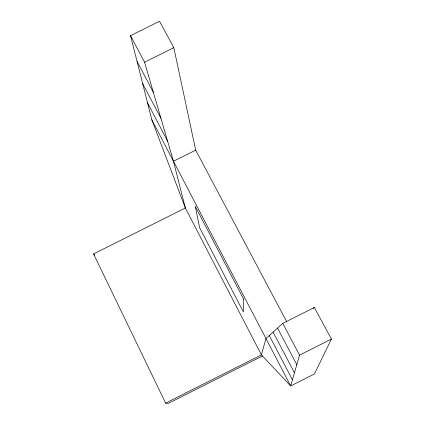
<?xml version="1.0" encoding="UTF-8"?>
<svg xmlns="http://www.w3.org/2000/svg" width="425" height="425" viewBox="0 0 425 425"><rect width="100%" height="100%" fill="white"/><g stroke="black" fill="none" stroke-linecap="round" stroke-linejoin="round"><path stroke-width="0.64" d="M151.821 119.797L290.684 385.932L314.41 373.968L331.442 339.06L314.367 307.493L282.752 323.398L299.54 355.13L290.684 385.932L261.423 354.886L185.348 208.011L151.821 119.797L130.528 35.673L159.529 21.25L173.825 47.669L195.686 150.163L286.572 321.486M282.752 323.398L265.954 338.534L261.423 354.886L165.633 403.118L93.558 253.948L185.348 208.011L173.458 161.266L144.574 62.231L130.528 35.673M313.326 308.295L314.367 307.493M262.363 356.017L167.567 403.75L165.633 403.118M299.54 355.13L331.442 339.06M173.458 161.266L195.686 150.163M144.574 62.231L173.825 47.669M93.558 253.948L94.764 255.367M137.036 61.391L153.383 92.416M277.536 328.1L296.799 364.666M142.646 83.555L160.985 118.495M273.1 332.095L294.461 372.794M147.528 102.85L167.62 141.243M269.28 335.538L292.442 379.812M243.567 299.003L243.334 311.886L199.654 227.752L195.16 206.136L243.567 299.003"/></g></svg>
